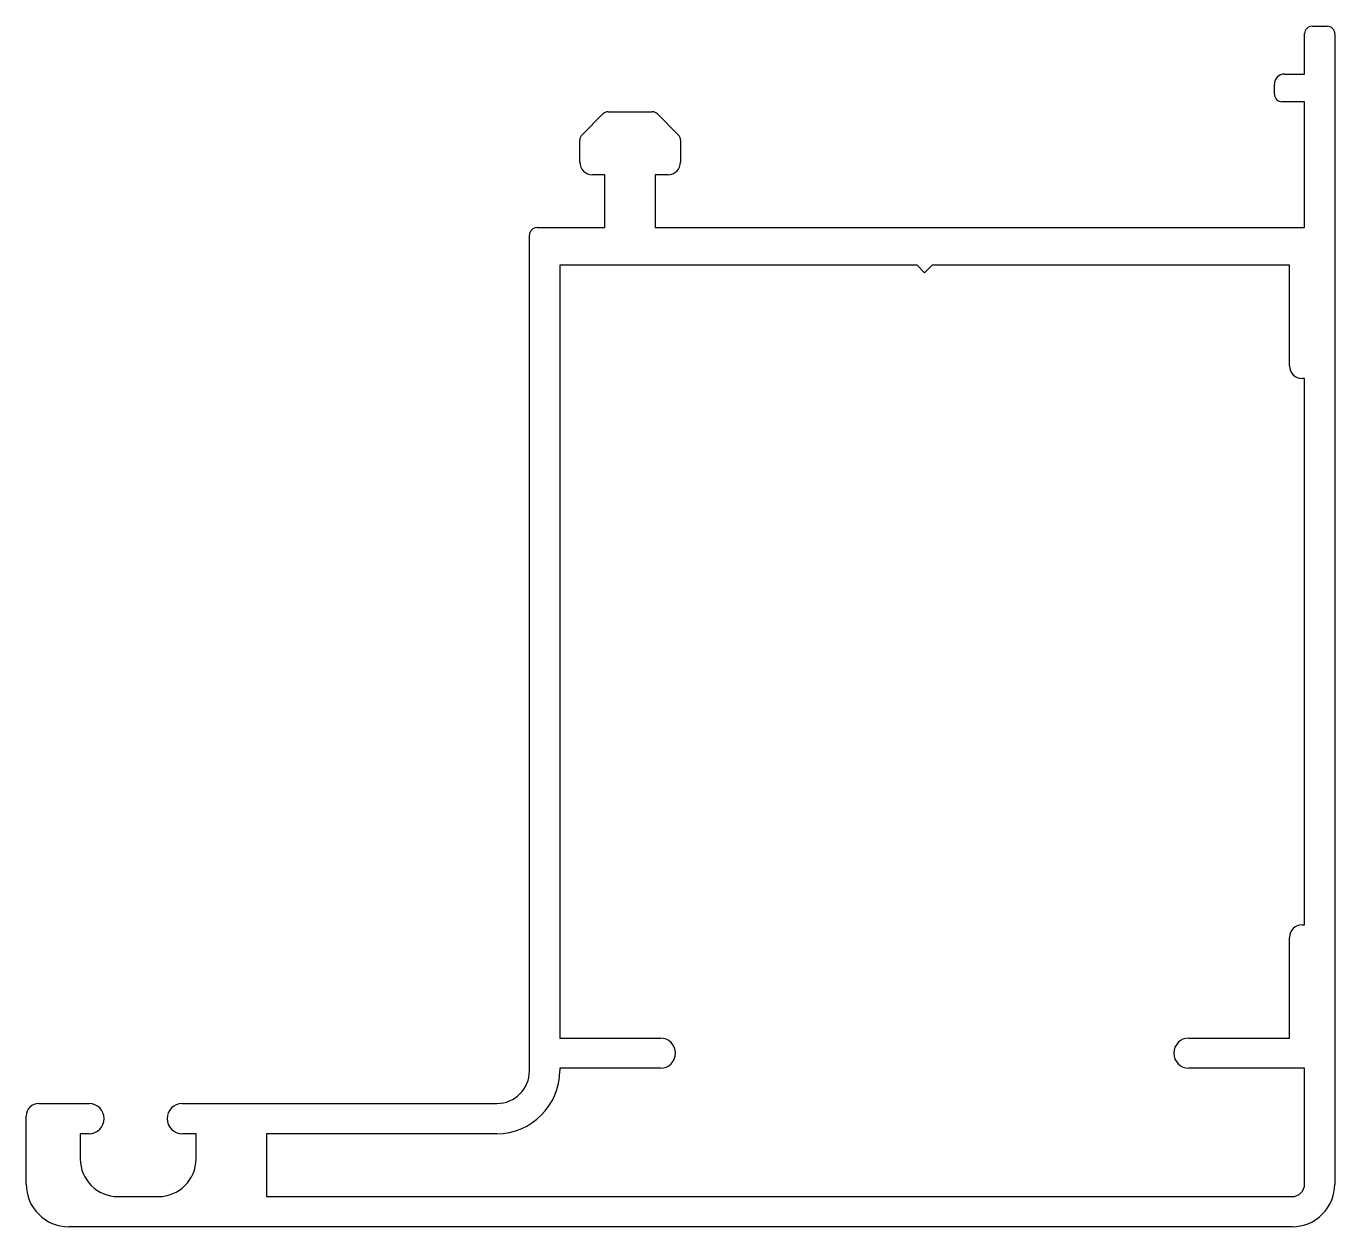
# Model space of a CAD drawing. Extents: x 2759.9 to 2811.9, y 1879.1 to 1926.8.
import ezdxf

# ---------------------------------------------------------------- set-up
doc = ezdxf.new("R2010")
doc.units = 0
doc.layers.get('0').update_dxf_attribs({"linetype": 'CONTINUOUS'})

msp = doc.modelspace()

# ---------------------------------------------------------------- linework, layer by layer
at = {"color": 0, "linetype": 'CONTINUOUS'}
for p, q in [((2810.967, 1926.753), (2811.567, 1926.753)), ((2810.667, 1924.853), (2810.667, 1926.453)), ((2811.867, 1926.453), (2811.867, 1880.753)), ((2809.867, 1924.853), (2810.667, 1924.853)), ((2809.467, 1924.053), (2809.467, 1924.453)), ((2810.667, 1923.753), (2809.767, 1923.753)), ((2810.667, 1918.753), (2810.667, 1923.753)), ((2781.955, 1922.441), (2782.779, 1923.266)), ((2782.991, 1923.353), (2784.743, 1923.353)), ((2784.955, 1923.266), (2785.779, 1922.441)), ((2781.867, 1921.353), (2781.867, 1922.229)), ((2785.867, 1922.229), (2785.867, 1921.353)), ((2782.867, 1920.853), (2782.367, 1920.853)), ((2782.867, 1918.753), (2782.867, 1920.853)), ((2785.367, 1920.853), (2784.867, 1920.853)), ((2784.867, 1920.853), (2784.867, 1918.753)), ((2779.867, 1885.253), (2779.867, 1918.453)), ((2780.167, 1918.753), (2782.867, 1918.753)), ((2784.867, 1918.753), (2810.667, 1918.753)), ((2795.267, 1917.253), (2781.067, 1917.253)), ((2781.067, 1917.253), (2781.067, 1886.553)), ((2795.567, 1916.953), (2795.267, 1917.253)), ((2795.867, 1917.253), (2795.567, 1916.953)), ((2810.067, 1917.253), (2795.867, 1917.253)), ((2810.067, 1913.253), (2810.067, 1917.253)), ((2810.667, 1912.753), (2810.567, 1912.753)), ((2810.667, 1891.053), (2810.667, 1912.753)), ((2810.567, 1891.053), (2810.667, 1891.053)), ((2810.067, 1886.553), (2810.067, 1890.553)), ((2781.067, 1886.553), (2785.067, 1886.553)), ((2806.067, 1886.553), (2810.067, 1886.553)), ((2785.067, 1885.353), (2781.067, 1885.353)), ((2781.067, 1885.353), (2781.067, 1885.253)), ((2810.667, 1885.353), (2806.067, 1885.353)), ((2810.667, 1880.753), (2810.667, 1885.353)), ((2759.867, 1880.753), (2759.867, 1883.453)), ((2760.367, 1883.953), (2762.367, 1883.953)), ((2766.067, 1883.953), (2778.567, 1883.953)), ((2762.367, 1882.753), (2762.017, 1882.753)), ((2762.017, 1882.753), (2762.017, 1881.753)), ((2766.617, 1882.753), (2766.067, 1882.753)), ((2766.617, 1881.753), (2766.617, 1882.753)), ((2778.567, 1882.753), (2769.417, 1882.753)), ((2769.417, 1882.753), (2769.417, 1880.253)), ((2763.517, 1880.253), (2765.117, 1880.253)), ((2769.417, 1880.253), (2810.167, 1880.253)), ((2810.167, 1879.053), (2761.567, 1879.053))]:
    msp.add_line(p, q, dxfattribs=at)
for centre, radius, start, end in [((2810.967, 1926.453), 0.3, 90, 180), ((2811.567, 1926.453), 0.3, 360, 90), ((2809.867, 1924.453), 0.4, 90, 180), ((2809.767, 1924.053), 0.3, 180, 270), ((2782.991, 1923.053), 0.3, 90, 135), ((2784.743, 1923.053), 0.3, 45, 90), ((2782.167, 1922.229), 0.3, 135, 180), ((2785.567, 1922.229), 0.3, 0, 45), ((2782.367, 1921.353), 0.5, 180, 270), ((2785.367, 1921.353), 0.5, 270, 0), ((2780.167, 1918.453), 0.3, 90, 180), ((2810.567, 1913.253), 0.5, 180, 270), ((2810.567, 1890.553), 0.5, 90, 180), ((2785.067, 1885.953), 0.6, 270, 90), ((2806.067, 1885.953), 0.6, 90, 270), ((2778.567, 1885.253), 2.5, 270, 360), ((2778.567, 1885.253), 1.3, 270, 0), ((2760.367, 1883.453), 0.5, 90, 180), ((2762.367, 1883.353), 0.6, 270, 90), ((2766.067, 1883.353), 0.6, 90, 270), ((2763.517, 1881.753), 1.5, 180, 270), ((2765.117, 1881.753), 1.5, 270, 0), ((2761.567, 1880.753), 1.7, 180, 270), ((2810.167, 1880.753), 0.5, 270, 0), ((2810.167, 1880.753), 1.7, 270, 0)]:
    msp.add_arc(centre, radius, start, end, dxfattribs=at)

doc.saveas('drawing.dxf')
